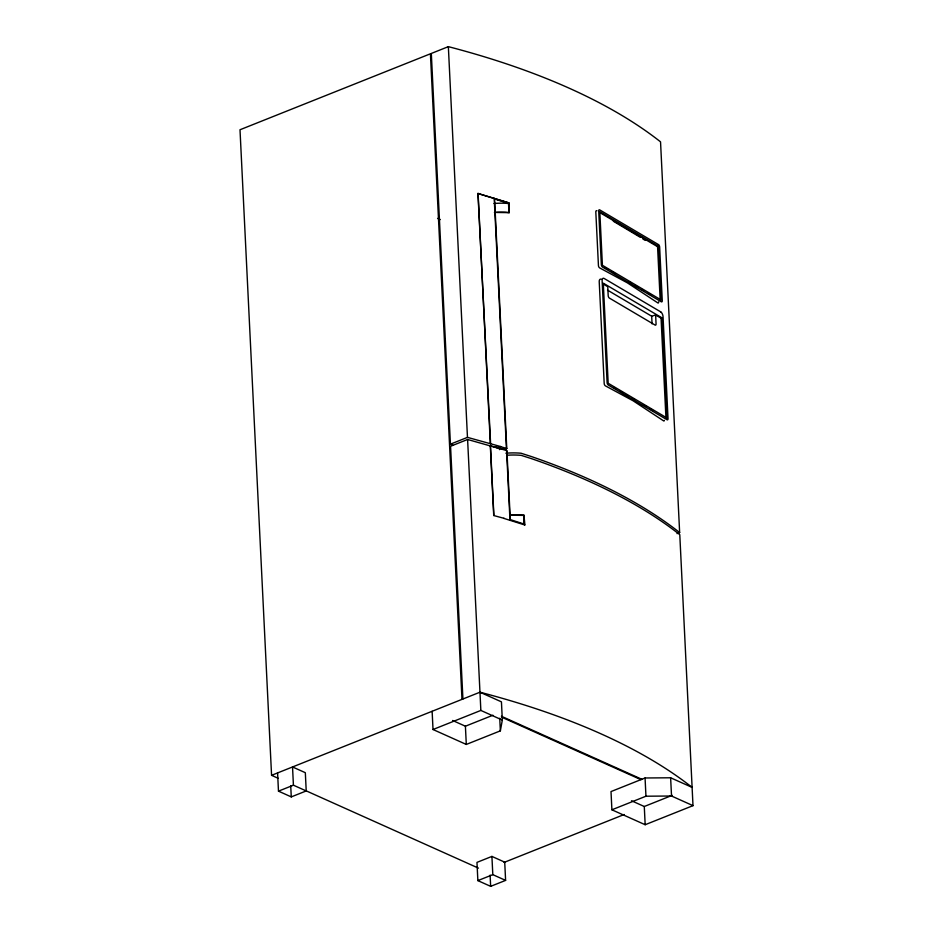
<?xml version="1.0" encoding="UTF-8"?>
<svg xmlns="http://www.w3.org/2000/svg" width="933" height="933" viewBox="0 0 933 933"><rect width="100%" height="100%" fill="white"/><g stroke="black" fill="none" stroke-linecap="round" stroke-linejoin="round"><path stroke-width="1.4" d="M432.131 711.284L433.017 729.513L466.302 744.441L500.356 730.854L502.327 720.078L501.441 701.849L479.959 692.204L271.573 775.323L240.003 129.757L430.416 53.799L461.987 699.377M490.606 443.735L477.953 193.481L508.998 202.928L509.29 212.642L496.321 212.467M500.776 448.656L490.326 445.834L493.732 515.541L504.193 518.363M677.031 533.606L679.644 532.568L660.541 141.851A686.653 286.932 -2.8 0 0 448.353 46.65L431.314 53.449L450.429 444.166L453.076 445.356M508.998 202.928L477.953 193.481M509.29 212.642L505.441 212.188A38.323 16.013 -2.8 0 0 494.42 212.444M450.429 444.166L467.468 437.367L500.648 446.545M511.471 515.039A38.323 16.013 -2.8 0 1 520.287 514.946L523.798 515.168L524.241 524.101L510.281 519.611L506.911 450.627L467.596 439.478L450.557 446.277L462.92 699.004M498.234 447.572L497.021 447.385A4.373 1.831 -2.8 0 0 495.703 447.374A4.187 1.749 -2.8 0 1 498.129 447.642L504.683 449.344L506.444 448.54L494.21 198.297M504.683 449.344L506.771 448.516L494.572 198.986L508.52 203.476L508.963 212.409M524.136 515.401L524.614 525.046L524.136 515.401L511.156 515.226M277.579 772.921L278.477 791.149L293.417 785.189L306.222 790.939L305.324 772.699L292.53 766.961L293.417 785.189M433.017 729.513L480.857 710.433L502.327 720.078M452.61 720.474L465.404 726.212L492.916 715.238M278.477 791.149L291.271 796.899L306.222 790.939M479.959 692.204A686.653 286.932 -2.8 0 1 692.146 787.405L670.629 777.784L645.065 777.982L611.01 791.569L611.896 809.797L645.17 824.725L692.997 805.645L679.784 534.679A686.653 286.932 -2.8 0 0 531.46 458.639L521.197 455.351A37.926 15.849 -2.8 0 0 508.217 455.164M491.913 856.412L476.973 862.384L477.859 880.612L490.653 886.35L505.604 880.39L504.718 862.162L491.913 856.412L492.811 874.653L505.604 880.39M611.896 809.797L645.951 796.211L671.527 796.012L692.997 805.645M504.018 862.442L624.212 814.497M631.489 800.747L644.283 806.497L672.18 795.359M477.859 880.612L492.811 874.653M600.059 212.736L657.567 246.697L658.558 246.382L661.17 299.994L602.415 265.299L599.802 211.686L658.558 246.382M607.5 290.128L651.689 316.217L655.631 314.969L661.065 318.188L662.045 317.873L666.943 417.961L665.964 418.276L661.065 318.188M508.52 203.476L505.01 203.254A38.323 16.013 -2.8 0 0 493.977 203.499M523.483 524.054L524.241 524.101M500.17 446.522L506.771 448.516M503.715 518.34L524.778 524.976M437.589 218.404L440.248 219.593M501.383 716.252L641.951 779.323M501.779 717.22L641.018 779.696M271.573 775.323L278.197 778.297M306.047 790.787L478.454 868.133M613.331 221.226L640.376 237.355M605.19 267.829L607.686 269.299M611.442 271.515L615.185 273.731M628.935 281.859L631.443 283.329M635.186 285.545L637.694 287.026M641.438 289.242L643.945 290.711M647.689 292.927L651.444 295.143M662.045 317.873L603.289 283.177L608.188 383.265L666.943 417.961M603.394 284.133L607.756 286.699L608.188 295.633A1.971 0.956 72.3 0 0 609.366 298.07L655.059 325.057A1.971 0.956 72.3 0 0 656.062 323.903L655.631 314.969M613.459 387.265L615.955 388.746M619.71 390.962L623.454 393.166M625.961 394.647L628.457 396.128M632.212 398.344L634.708 399.814M643.455 404.98L645.963 406.461M649.706 408.677L653.462 410.893M642.802 238.883L645.216 240.399M657.567 246.697L660.191 300.309M651.689 316.217L652.062 323.879M670.629 777.784L671.527 796.012M645.065 777.982L645.951 796.211M644.283 806.497L645.17 824.725M506.584 450.651L509.989 520.357M499.248 446.685L499.447 449.613M478.093 193.411L490.326 443.653M490.466 445.764L493.872 515.471M499.738 718.235L500.356 730.854M490.105 875.131L490.653 886.35M448.353 46.65L467.468 437.367M467.596 439.478L480.857 710.433M465.404 726.212L466.302 744.441M290.723 785.679L291.271 796.899M658.651 301.791A1.971 0.828 75 0 1 657.788 302.887L627.338 282.827L599.767 267.958A1.971 1.096 69.3 0 1 598.438 265.578L595.814 211.966A1.971 1.096 69.3 0 1 596.968 210.765M679.644 532.568A686.653 286.932 -2.8 0 0 531.32 456.529L521.057 453.228A37.926 15.849 -2.8 0 0 505.896 453.216M601.528 279.282A3.942 2.193 69.3 0 0 599.219 281.661L604.199 383.545A1.971 1.096 69.3 0 0 605.529 385.924L633.11 400.793L663.561 420.853A1.971 0.828 75 0 0 664.378 420.386M658.465 244.586L599.709 209.89A1.971 0.956 72.3 0 0 598.706 211.045L601.33 264.657A1.971 0.956 72.3 0 0 602.508 267.083L661.264 301.779A1.971 0.956 72.3 0 0 662.267 300.636L659.643 247.023A1.971 0.956 72.3 0 0 658.465 244.586M660.704 311.867L604.117 278.454A3.942 1.913 72.3 0 0 602.123 280.74L607.103 382.623A1.971 0.956 72.3 0 0 608.281 385.049L667.037 419.745A1.971 0.956 72.3 0 0 668.028 418.602L663.048 316.73A3.942 1.913 72.3 0 0 660.704 311.867"/></g></svg>
